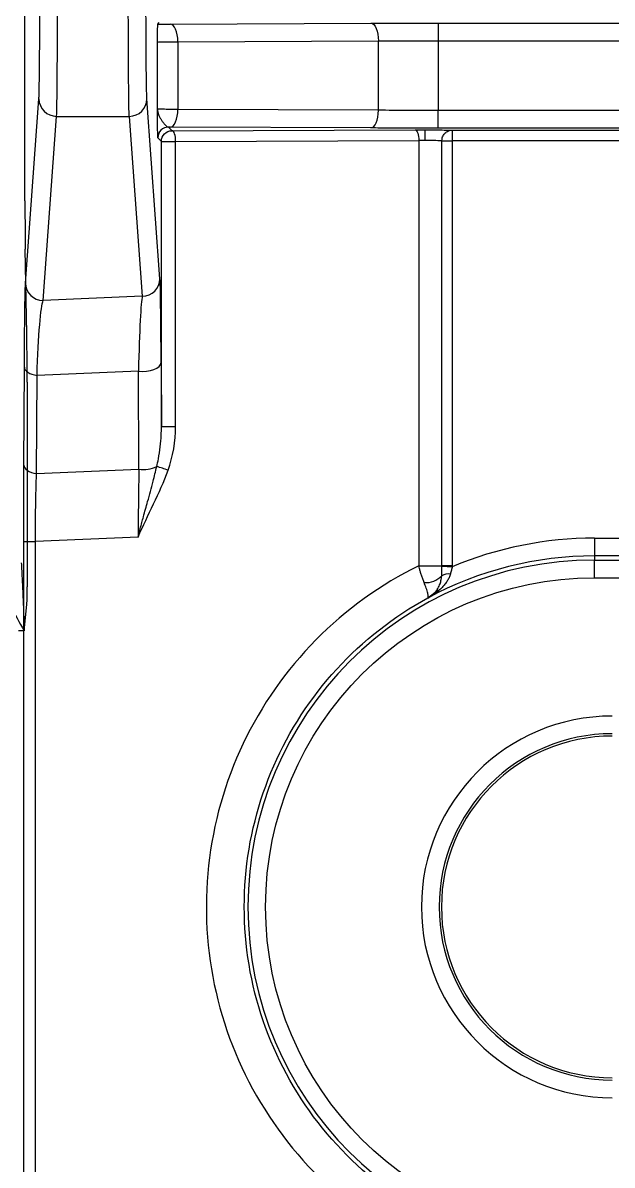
# Model space of a CAD drawing. Header units: inches. Extents: x 897.4 to 914.4, y -8.5 to 2.5.
# Drawn here: x 903.374 to 903.702, y -0.321 to 0.314 of the extents above; entities that cross this region are included whole.
import ezdxf

# ---------------------------------------------------------------- set-up
doc = ezdxf.new("R2010")
doc.units = ezdxf.units.IN
doc.header["$LTSCALE"] = 4
doc.header["$MEASUREMENT"] = 0
doc.layers.get('0').update_dxf_attribs({"linetype": 'CONTINUOUS'})

msp = doc.modelspace()

# ---------------------------------------------------------------- linework, layer by layer
for p, q in [((903.37524, 0.2151), (903.37524, 0.61299)), ((903.44922, 0.31353), (903.45004, 0.31435)), ((903.45624, 0.31357), (903.56791, 0.31402)), ((903.60534, 0.31409), (904.10232, 0.31409)), ((903.60534, 0.31409), (903.60534, 0.30425)), ((903.44903, 0.26625), (903.44903, 0.30349)), ((903.46039, 0.30373), (903.57207, 0.30418)), ((903.46039, 0.30373), (903.46039, 0.26602)), ((903.57207, 0.26556), (903.57207, 0.30418)), ((903.60534, 0.30425), (903.60534, 0.26549)), ((903.60534, 0.30425), (904.10232, 0.30425)), ((903.37555, 0.16943), (903.38302, 0.27196)), ((903.45044, 0.17184), (903.44315, 0.27196)), ((903.38539, 0.15966), (903.39286, 0.26219)), ((903.39286, 0.26219), (903.43331, 0.26219)), ((903.43331, 0.26219), (903.4406, 0.16206)), ((903.57207, 0.26556), (903.46039, 0.26602)), ((903.60534, 0.25565), (903.60534, 0.26549)), ((904.10232, 0.26549), (903.60534, 0.26549)), ((903.45624, 0.25617), (903.45516, 0.25618)), ((903.45516, 0.25618), (903.45715, 0.25418)), ((903.56791, 0.25572), (903.45624, 0.25617)), ((903.45715, 0.25418), (903.59252, 0.25461)), ((903.59791, 0.25462), (903.59791, 0.24872)), ((904.10232, 0.25565), (903.60534, 0.25565)), ((903.6132, 0.25452), (904.09446, 0.25452)), ((903.6132, 0.25452), (903.6132, 0.24861)), ((903.45125, 0.24828), (903.44926, 0.25027)), ((903.45125, 0.08949), (903.45125, 0.24828)), ((903.45125, 0.24828), (903.45917, 0.24828)), ((903.45917, 0.24828), (903.59454, 0.24871)), ((903.45917, 0.08949), (903.45917, 0.24828)), ((903.59454, 0.24871), (903.59454, 0.0121)), ((903.60747, 0.0121), (903.60747, 0.24861)), ((903.60747, 0.24861), (903.6132, 0.24861)), ((904.09446, 0.24861), (903.6132, 0.24861)), ((903.6132, 0.24861), (903.6132, 0.0121)), ((903.37627, 0.14108), (903.37539, 0.18834)), ((903.4406, 0.16206), (903.38539, 0.15966)), ((903.37464, 0.06811), (903.37492, 0.12271)), ((903.45107, 0.12517), (903.45125, 0.08949)), ((903.38171, 0.0634), (903.38198, 0.118)), ((903.43845, 0.12046), (903.38198, 0.118)), ((903.43873, 0.06589), (903.43845, 0.12046)), ((903.37642, 0.11432), (903.37642, 0.00033)), ((903.45917, 0.08949), (903.45125, 0.08949)), ((903.38171, 0.0634), (903.43873, 0.06589)), ((903.37454, -0.38098), (903.37454, 0.02552)), ((903.37454, 0.02552), (903.38102, 0.02552)), ((903.43824, 0.02802), (903.38102, 0.02552)), ((903.38102, -0.38098), (903.38102, 0.02552)), ((903.69241, 0.02747), (904.01525, 0.02747)), ((903.69241, 0.02747), (903.69241, 0.01763)), ((903.69241, 0.01763), (903.69241, 0.01527)), ((904.01525, 0.01763), (903.69241, 0.01763)), ((903.69241, 0.01527), (904.01525, 0.01527)), ((903.69241, 0.00543), (903.69241, 0.01527)), ((903.59454, 0.0121), (903.60747, 0.0121)), ((903.6132, 0.0121), (903.60747, 0.0121)), ((903.6132, 0.0121), (903.6132, 0.01156)), ((903.69241, 0.00543), (904.01525, 0.00543)), ((903.59956, -0.00582), (903.60252, -0.00347)), ((903.59956, -0.00582), (903.59959, -0.00584)), ((903.60252, -0.00347), (903.60371, -0.00254)), ((903.37488, -0.02418), (903.37634, -0.00947)), ((903.37488, -0.02418), (903.37162, -0.02418))]:
    msp.add_line(p, q)
at = {"flags": 128}
for points in [[(903.46039, 0.30373), (903.46031, 0.30564), (903.46007, 0.30747), (903.45968, 0.30917), (903.45916, 0.31066), (903.45854, 0.31188), (903.45782, 0.3128), (903.45704, 0.31337), (903.45624, 0.31357)], [(903.56791, 0.31402), (903.56871, 0.31382), (903.56949, 0.31325), (903.57021, 0.31234), (903.57084, 0.31111), (903.57135, 0.30962), (903.57174, 0.30793), (903.57198, 0.30609), (903.57207, 0.30418)], [(903.45624, 0.25617), (903.45704, 0.25638), (903.45782, 0.25694), (903.45854, 0.25786), (903.45916, 0.25908), (903.45968, 0.26057), (903.46007, 0.26227), (903.46031, 0.2641), (903.46039, 0.26602)], [(903.56791, 0.25572), (903.56871, 0.25592), (903.56949, 0.25649), (903.57021, 0.2574), (903.57084, 0.25863), (903.57135, 0.26012), (903.57174, 0.26181), (903.57198, 0.26365), (903.57207, 0.26556)], [(903.59252, 0.25461), (903.59291, 0.25449), (903.59329, 0.25415), (903.59364, 0.2536), (903.59394, 0.25287), (903.59419, 0.25197), (903.59438, 0.25096), (903.5945, 0.24986), (903.59454, 0.24871)], [(903.45917, 0.24828), (903.45913, 0.24943), (903.45902, 0.25053), (903.45883, 0.25154), (903.45858, 0.25244), (903.45827, 0.25317), (903.45792, 0.25372), (903.45755, 0.25406), (903.45715, 0.25418)], [(903.37492, 0.12271), (903.37505, 0.12192), (903.37544, 0.12116), (903.37606, 0.12044), (903.3769, 0.11977), (903.37794, 0.11918), (903.37916, 0.11868), (903.38052, 0.11829), (903.38198, 0.118)], [(903.43845, 0.12046), (903.44069, 0.12028), (903.44296, 0.12036), (903.44513, 0.12069), (903.4471, 0.12126), (903.44875, 0.12204), (903.45001, 0.12298), (903.45079, 0.12405), (903.45107, 0.12517)], [(903.37464, 0.06811), (903.37478, 0.06733), (903.37516, 0.06656), (903.37578, 0.06584), (903.37663, 0.06518), (903.37767, 0.06459), (903.37888, 0.06409), (903.38024, 0.06369), (903.38171, 0.0634)], [(903.6132, 0.01156), (903.61222, 0.01157), (903.61127, 0.01158), (903.61037, 0.0116), (903.60956, 0.01161), (903.60884, 0.01161), (903.60824, 0.01162), (903.60778, 0.01163), (903.60746, 0.01163)]]:
    msp.add_lwpolyline(points, dxfattribs=at)
for centre, radius, start, end in [((903.39284, 0.27201), 0.00982, 180.27307, 270.13264), ((903.43333, 0.27201), 0.00982, 269.86736, 359.72693), ((903.45516, 0.25027), 0.00591, 90.00619, 179.99523), ((903.44062, 0.17188), 0.00982, 269.86694, 359.72692), ((903.38537, 0.16948), 0.00982, 180.27307, 270.13263), ((903.44145, 0.08283), 0.01716, 260.87545, 294.79621), ((903.44052, 0.03077), 0.03738, 67.28729, 77.4408), ((903.69241, -0.17773), 0.193, 90, 270), ((903.69241, -0.17773), 0.19535, 90, 118.37014), ((903.59882, 0.01417), 0.01141, 263.44191, 318.10088), ((903.61117, -0.00047), 0.00801, 82.93663, 118.76251), ((903.60575, -0.00456), 0.00288, 90.93476, 135.20679), ((903.70226, -0.17773), 0.09637, 90, 270), ((903.70226, -0.17773), 0.09508, 90, 270)]:
    msp.add_arc(centre, radius, start, end)
for centre, major_axis, start_param, end_param in [((903.3755, 0.2151), (0, 0.02953), 1.570796, 2.70526), ((903.37617, 0.11432), (0, 0.02953), 4.712389, 5.846853), ((903.37634, 0.00033), (0, 0.00984), 3.228859, 4.712389)]:
    msp.add_ellipse(centre, major_axis=major_axis, ratio=0.008727, start_param=start_param, end_param=end_param)
for points, knots in [([(903.38302, 0.27196), (903.38303, 0.27219), (903.38306, 0.27264), (903.3831, 0.27372), (903.38314, 0.27512), (903.38318, 0.27685), (903.38324, 0.28002), (903.38332, 0.2855), (903.3834, 0.29438), (903.38347, 0.30484), (903.38351, 0.31511), (903.38353, 0.32438), (903.38355, 0.33232), (903.38355, 0.33768), (903.38355, 0.34037)], [0, 0, 0, 0, 0.0485418, 0.0967402, 0.1448345, 0.1930651, 0.2416707, 0.370757, 0.5000478, 0.6291324, 0.7584216, 0.8390891, 0.9192435, 1, 1, 1, 1]), ([(903.39286, 0.26219), (903.39293, 0.26332), (903.393, 0.26619), (903.39313, 0.27502), (903.39319, 0.28099), (903.39329, 0.29524), (903.39333, 0.30352), (903.39338, 0.32133), (903.39339, 0.33085), (903.39339, 0.34037)], [0, 0, 0, 0, 0.25, 0.25, 0.5, 0.5, 0.75, 0.75, 1, 1, 1, 1]), ([(903.43331, 0.26219), (903.43329, 0.26246), (903.43326, 0.263), (903.43322, 0.26431), (903.43318, 0.26596), (903.43314, 0.26797), (903.43311, 0.27028), (903.43307, 0.27288), (903.43304, 0.27574), (903.43301, 0.27883), (903.43298, 0.28213), (903.43296, 0.2856), (903.43293, 0.28923), (903.43291, 0.29298), (903.43289, 0.29684), (903.43287, 0.30077), (903.43285, 0.30477), (903.43283, 0.3088), (903.43282, 0.31284), (903.43281, 0.31689), (903.4328, 0.32092), (903.43279, 0.32492), (903.43278, 0.32888), (903.43278, 0.33277), (903.43278, 0.3366), (903.43278, 0.33912), (903.43278, 0.34037)], [0, 0, 0, 0, 0.0505536, 0.1003345, 0.1493427, 0.1975782, 0.245041, 0.291731, 0.3376482, 0.3827927, 0.4271644, 0.4707633, 0.5135894, 0.5556427, 0.5969232, 0.6374309, 0.6771657, 0.7161276, 0.7543167, 0.791733, 0.8283763, 0.8642468, 0.8993445, 0.9336692, 0.967221, 1, 1, 1, 1]), ([(903.44315, 0.27196), (903.44308, 0.27296), (903.443, 0.27546), (903.44288, 0.28319), (903.44282, 0.28841), (903.44272, 0.30088), (903.44268, 0.30812), (903.44263, 0.32371), (903.44262, 0.33204), (903.44262, 0.34037)], [0, 0, 0, 0, 0.25, 0.25, 0.5, 0.5, 0.75, 0.75, 1, 1, 1, 1]), ([(903.44903, 0.30349), (903.44905, 0.30487), (903.44908, 0.30722), (903.44912, 0.31016), (903.44915, 0.31204), (903.44919, 0.31326), (903.44921, 0.31344), (903.44922, 0.31353)], [0, 0, 0, 0, 0.290961, 0.498709, 0.682047, 0.847745, 1, 1, 1, 1]), ([(903.44922, 0.31353), (903.45031, 0.31354), (903.45248, 0.31355), (903.45498, 0.31356), (903.45624, 0.31357)], [0, 0, 0, 0, 0.500001, 1, 1, 1, 1]), ([(903.56791, 0.31402), (903.5696, 0.31403), (903.57298, 0.31404), (903.5782, 0.31406), (903.58348, 0.31407), (903.58884, 0.31408), (903.59427, 0.31409), (903.59978, 0.31409), (903.60348, 0.31409), (903.60534, 0.31409)], [0, 0, 0, 0, 0.144264, 0.287125, 0.429137, 0.570865, 0.712876, 0.855736, 1, 1, 1, 1]), ([(903.44903, 0.30349), (903.44906, 0.30354), (903.45016, 0.30359), (903.45416, 0.30367), (903.45704, 0.30371), (903.46039, 0.30373)], [0, 0, 0, 0, 0.5, 0.5, 1, 1, 1, 1]), ([(903.44926, 0.25027), (903.44925, 0.25032), (903.44923, 0.25042), (903.44921, 0.25109), (903.44918, 0.25213), (903.44915, 0.2536), (903.44913, 0.25546), (903.4491, 0.25779), (903.44907, 0.26135), (903.44905, 0.26431), (903.44903, 0.26625)], [0, 0, 0, 0, 0.092854, 0.187644, 0.286037, 0.389528, 0.499402, 0.615869, 0.749527, 1, 1, 1, 1]), ([(903.44903, 0.26625), (903.44907, 0.26573), (903.44915, 0.26469), (903.44964, 0.26313), (903.45037, 0.2616), (903.45128, 0.26006), (903.45229, 0.25864), (903.45335, 0.25738), (903.45432, 0.25642), (903.45489, 0.25626), (903.45516, 0.25618)], [0, 0, 0, 0, 0.1232917, 0.249217, 0.3782973, 0.4996005, 0.6306495, 0.7499638, 0.8796782, 1, 1, 1, 1]), ([(903.46039, 0.26602), (903.45704, 0.26604), (903.45416, 0.26607), (903.45016, 0.26615), (903.44906, 0.2662), (903.44903, 0.26625)], [0, 0, 0, 0, 0.5, 0.5, 1, 1, 1, 1]), ([(903.60534, 0.25565), (903.60348, 0.25565), (903.59978, 0.25565), (903.59427, 0.25565), (903.58884, 0.25566), (903.58348, 0.25567), (903.5782, 0.25568), (903.57298, 0.2557), (903.5696, 0.25571), (903.56791, 0.25572)], [0, 0, 0, 0, 0.144264, 0.287124, 0.429135, 0.570863, 0.712875, 0.855736, 1, 1, 1, 1]), ([(903.59252, 0.25461), (903.5934, 0.25462), (903.59515, 0.25462), (903.59699, 0.25462), (903.59791, 0.25462)], [0, 0, 0, 0, 0.500001, 1, 1, 1, 1]), ([(903.59791, 0.25462), (903.59879, 0.25462), (903.60053, 0.25462), (903.60307, 0.25462), (903.60546, 0.25461), (903.60837, 0.25459), (903.61151, 0.25456), (903.61264, 0.25453), (903.6132, 0.25452)], [0, 0, 0, 0, 0.126398, 0.249614, 0.373223, 0.500768, 0.749614, 1, 1, 1, 1]), ([(903.60747, 0.24861), (903.60751, 0.24913), (903.60758, 0.25008), (903.60805, 0.25128), (903.60859, 0.25215), (903.60949, 0.2532), (903.61069, 0.25402), (903.61197, 0.2544), (903.61263, 0.25449), (903.613, 0.25452), (903.61316, 0.25452), (903.6132, 0.25452)], [0, 0, 0, 0, 0.167419, 0.306659, 0.417651, 0.500341, 0.759207, 0.882828, 0.942179, 0.983221, 1, 1, 1, 1]), ([(903.45125, 0.24828), (903.45125, 0.24983), (903.45189, 0.25136), (903.45407, 0.25355), (903.45561, 0.25418), (903.45715, 0.25418)], [0, 0, 0, 0, 0.5, 0.5, 1, 1, 1, 1]), ([(903.60747, 0.24861), (903.60695, 0.24863), (903.6057, 0.24865), (903.60227, 0.24868), (903.60009, 0.2487), (903.59791, 0.24872)], [0, 0, 0, 0, 0.5, 0.5, 1, 1, 1, 1]), ([(903.45107, 0.12517), (903.45101, 0.13772), (903.45092, 0.14865), (903.4507, 0.16482), (903.45057, 0.17005), (903.45044, 0.17184)], [0, 0, 0, 0, 0.5, 0.5, 1, 1, 1, 1]), ([(903.37492, 0.12271), (903.37492, 0.12424), (903.37494, 0.12731), (903.37497, 0.13171), (903.375, 0.13594), (903.37504, 0.14142), (903.3751, 0.1478), (903.37518, 0.15449), (903.37527, 0.16011), (903.37536, 0.16449), (903.37545, 0.16775), (903.37552, 0.16887), (903.37555, 0.16943)], [0, 0, 0, 0, 0.06012, 0.12029, 0.180725, 0.241638, 0.367325, 0.494176, 0.6216, 0.749909, 0.874785, 1, 1, 1, 1]), ([(903.38198, 0.118), (903.38236, 0.12918), (903.38287, 0.13892), (903.38405, 0.15335), (903.38472, 0.15803), (903.38539, 0.15966)], [0, 0, 0, 0, 0.5, 0.5, 1, 1, 1, 1]), ([(903.4406, 0.16206), (903.44019, 0.16045), (903.43977, 0.15578), (903.43903, 0.14137), (903.4387, 0.13164), (903.43845, 0.12046)], [0, 0, 0, 0, 0.5, 0.5, 1, 1, 1, 1]), ([(903.44864, 0.06725), (903.44897, 0.06872), (903.44978, 0.07235), (903.45064, 0.07821), (903.45117, 0.08417), (903.45123, 0.08793), (903.45125, 0.08949)], [0, 0, 0, 0, 0.203038, 0.501004, 0.793026, 1, 1, 1, 1]), ([(903.37454, 0.02552), (903.37454, 0.02737), (903.37454, 0.03106), (903.37455, 0.03657), (903.37455, 0.04205), (903.37457, 0.04928), (903.3746, 0.05817), (903.37463, 0.06479), (903.37464, 0.06811)], [0, 0, 0, 0, 0.124151, 0.24806, 0.372275, 0.497339, 0.747661, 1, 1, 1, 1]), ([(903.43824, 0.02802), (903.43864, 0.02961), (903.4396, 0.03342), (903.44138, 0.04003), (903.44383, 0.04882), (903.44644, 0.05807), (903.44799, 0.06454), (903.44864, 0.06725)], [0, 0, 0, 0, 0.119364, 0.285673, 0.500319, 0.79053, 1, 1, 1, 1]), ([(903.43824, 0.02802), (903.44096, 0.03425), (903.44395, 0.04036), (903.44977, 0.05264), (903.45263, 0.05881), (903.45495, 0.06525)], [0, 0, 0, 0, 0.5, 0.5, 1, 1, 1, 1]), ([(903.37318, 0.01372), (903.37325, 0.0126), (903.37338, 0.0103), (903.37359, 0.00628), (903.37381, 0.0017), (903.37407, -0.00428), (903.37443, -0.01296), (903.37471, -0.02005), (903.37488, -0.02418)], [0, 0, 0, 0, 0.114404, 0.235782, 0.364162, 0.499565, 0.707973, 1, 1, 1, 1]), ([(903.59454, 0.0121), (903.57333, 0.00168), (903.55388, -0.01231), (903.52066, -0.04594), (903.5069, -0.06555), (903.4866, -0.10823), (903.48006, -0.13129), (903.47493, -0.17827), (903.47634, -0.20219), (903.48696, -0.24825), (903.49616, -0.27037), (903.52134, -0.31037), (903.5373, -0.32824), (903.57424, -0.35772), (903.5952, -0.36934), (903.63978, -0.38503), (903.66339, -0.3891), (903.68703, -0.38918)], [0, 0, 0, 0, 0.125, 0.125, 0.25, 0.25, 0.375, 0.375, 0.5, 0.5, 0.625, 0.625, 0.75, 0.75, 0.875, 0.875, 1, 1, 1, 1]), ([(903.59752, 0.00284), (903.59726, 0.0035), (903.59675, 0.00478), (903.59606, 0.00678), (903.59547, 0.00868), (903.59496, 0.01044), (903.59468, 0.01157), (903.59454, 0.0121)], [0, 0, 0, 0, 0.237294, 0.456215, 0.656153, 0.837209, 1, 1, 1, 1]), ([(903.60371, -0.00254), (903.6041, -0.00206), (903.60505, -0.0009), (903.60615, 0.0012), (903.60686, 0.00337), (903.60714, 0.00492), (903.60726, 0.00584), (903.60729, 0.00631), (903.60731, 0.00655)], [0, 0, 0, 0, 0.204369, 0.501647, 0.749761, 0.874232, 0.936893, 1, 1, 1, 1]), ([(903.61215, 0.00748), (903.61193, 0.00683), (903.61146, 0.00549), (903.61044, 0.00361), (903.60915, 0.00176), (903.60757, -0.00003), (903.60634, -0.00112), (903.60571, -0.00168)], [0, 0, 0, 0, 0.171627, 0.356424, 0.555507, 0.769778, 1, 1, 1, 1]), ([(903.60731, 0.00655), (903.60735, 0.00737), (903.60743, 0.00901), (903.60745, 0.01075), (903.60746, 0.01163)], [0, 0, 0, 0, 0.494736, 1, 1, 1, 1]), ([(903.6132, 0.01156), (903.61305, 0.01089), (903.61274, 0.0095), (903.61235, 0.00817), (903.61215, 0.00748)], [0, 0, 0, 0, 0.4803398, 1, 1, 1, 1]), ([(903.69241, -0.36088), (903.59133, -0.36088), (903.50926, -0.27881), (903.50926, -0.07664), (903.59133, 0.00543), (903.69241, 0.00543)], [0, 0, 0, 0, 0.5, 0.5, 1, 1, 1, 1]), ([(903.59956, -0.00582), (903.59959, -0.0058), (903.59966, -0.00575), (903.59967, -0.0057), (903.59982, -0.00547), (903.59986, -0.00501), (903.59979, -0.00421), (903.5995, -0.0028), (903.59886, -0.00065), (903.59794, 0.00174), (903.59752, 0.00284)], [0, 0, 0, 0, 0.0316907, 0.0622373, 0.1248871, 0.2509984, 0.4005116, 0.5025948, 0.7709508, 1, 1, 1, 1]), ([(903.69241, -0.37343), (903.67088, -0.37336), (903.64937, -0.3697), (903.60868, -0.35561), (903.58952, -0.34517), (903.5556, -0.31866), (903.54085, -0.30258), (903.51735, -0.26651), (903.50861, -0.24651), (903.49806, -0.20478), (903.49628, -0.18303), (903.49982, -0.14013), (903.50518, -0.11898), (903.52243, -0.07954), (903.53435, -0.06126), (903.56345, -0.02954), (903.58065, -0.01611), (903.59956, -0.00582)], [0, 0, 0, 0, 0.125, 0.125, 0.25, 0.25, 0.375, 0.375, 0.5, 0.5, 0.625, 0.625, 0.75, 0.75, 0.875, 0.875, 1, 1, 1, 1]), ([(903.60571, -0.00168), (903.60491, -0.00232), (903.60297, -0.00387), (903.60084, -0.00511), (903.59959, -0.00584)], [0, 0, 0, 0, 0.412531, 1, 1, 1, 1])]:
    msp.add_open_spline(points, degree=3, knots=knots)
for points in [[(903.57207, 0.30418), (903.58245, 0.30423), (903.59388, 0.30425), (903.60534, 0.30425)], [(903.60534, 0.26549), (903.59388, 0.26549), (903.58245, 0.26551), (903.57207, 0.26556)], [(903.59791, 0.24872), (903.59676, 0.24871), (903.59562, 0.24871), (903.59454, 0.24871)], [(903.45495, 0.06525), (903.45764, 0.07272), (903.45917, 0.08154), (903.45917, 0.08949)], [(903.43873, 0.06589), (903.43847, 0.05426), (903.4383, 0.04114), (903.43824, 0.02802)], [(903.38102, 0.02552), (903.38108, 0.03865), (903.38132, 0.05177), (903.38171, 0.0634)], [(903.69241, 0.02747), (903.66522, 0.02747), (903.63829, 0.02206), (903.6132, 0.01156)], [(903.60746, 0.01163), (903.60747, 0.01179), (903.60747, 0.01194), (903.60747, 0.0121)], [(903.36334, 0.00398), (903.36391, -0.00542), (903.36939, -0.0148), (903.37488, -0.02418)], [(903.59959, -0.00584), (903.60108, -0.00501), (903.6025, -0.0039), (903.60371, -0.00253)], [(903.70226, -0.07151), (903.64364, -0.07151), (903.59604, -0.11911), (903.59604, -0.17773)], [(903.59604, -0.17773), (903.59604, -0.23635), (903.64364, -0.28394), (903.70226, -0.28394)]]:
    msp.add_open_spline(points, degree=3)

doc.saveas('drawing.dxf')
